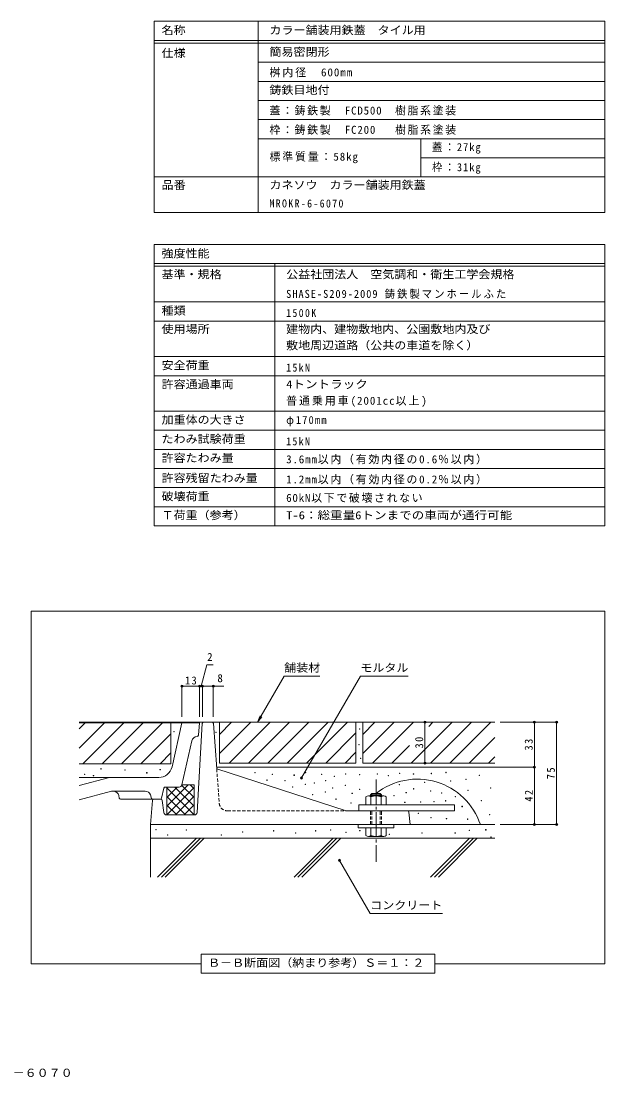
# Model space of a CAD drawing. Units: millimetres on the paper, enlarged 4 times, with parts at other scales. Extents: x -1000 to 1111, y -778 to 771.
# Drawn here: x 256 to 1111, y -778 to 771 of the extents above; entities that cross this region are included whole.
import ezdxf
from ezdxf.enums import TextEntityAlignment as Align

# ---------------------------------------------------------------- set-up
doc = ezdxf.new("R2010")
doc.units = ezdxf.units.MM
doc.header["$LTSCALE"] = 4
doc.header["$PDMODE"] = 32
doc.header["$PDSIZE"] = 3.2
doc.linetypes.add('CHAIN2', pattern=[12, 9, -1, 1, -1])
doc.linetypes.add('DASHED1', pattern=[1.8, 1.2, -0.6])
for name, color, linetype, lineweight in [('D-0', 7, 'Continuous', 9), ('D-1', 2, 'Continuous', 9), ('D-2', 3, 'Continuous', 9), ('D-3', 7, 'Continuous', 9), ('D-4', 7, 'Continuous', 9), ('D-5', 7, 'Continuous', 9), ('D-6', 6, 'Continuous', 9), ('D-9', 134, 'CHAIN2', 5), ('D-A', 2, 'Continuous', 9), ('D-E', 6, 'Continuous', 9), ('D-F', 5, 'Continuous', 5), ('F-F_F-Fﾚｲﾔ', 7, 'Continuous', 9)]:
    doc.layers.add(name, color=color, linetype=linetype, lineweight=lineweight)
doc.layers.add('F-5_F-5ﾚｲﾔ', color=2, linetype='Continuous')
doc.styles.add('ＭＳ ゴシック', font='')
doc.styles.get('ＭＳ ゴシック').set_extended_font_data('MS Gothic')

msp = doc.modelspace()

# ---------------------------------------------------------------- linework, layer by layer
at = {"layer": 'D-0'}
for points in [[(479.259, -270.924), (479.259, -270.324), (479.859, -270.324), (479.859, -270.924)], [(540.947, -272.142), (540.947, -271.541), (541.547, -271.541), (541.547, -272.142)], [(751.171, -267.272), (751.171, -266.671), (751.771, -266.671), (751.771, -267.272)], [(750.36, -289.999), (750.36, -289.398), (750.96, -289.398), (750.96, -289.999)], [(752.795, -310.29), (752.795, -309.69), (753.395, -309.69), (753.395, -310.29)], [(372.185, -325.442), (372.185, -324.842), (372.785, -324.842), (372.785, -325.442)], [(348.376, -333.559), (348.376, -332.958), (348.976, -332.958), (348.976, -333.559)], [(361.363, -335.452), (361.363, -334.852), (361.963, -334.852), (361.963, -335.452)], [(407.358, -327.336), (407.358, -326.736), (407.958, -326.736), (407.958, -327.336)], [(439.555, -331.394), (439.555, -330.794), (440.155, -330.794), (440.155, -331.394)], [(459.035, -326.795), (459.035, -326.194), (459.635, -326.194), (459.635, -326.795)], [(598.064, -331.293), (598.064, -330.693), (598.664, -330.693), (598.664, -331.293)], [(623.226, -333.728), (623.226, -333.128), (623.826, -333.128), (623.826, -333.728)], [(655.283, -334.806), (655.283, -334.206), (655.883, -334.206), (655.883, -334.806)], [(672.066, -331.287), (672.066, -330.687), (672.666, -330.687), (672.666, -331.287)], [(695.736, -333.457), (695.736, -332.857), (696.336, -332.857), (696.336, -333.457)], [(714.078, -336.405), (714.078, -335.805), (714.679, -335.805), (714.679, -336.405)], [(730.862, -332.886), (730.862, -332.286), (731.462, -332.286), (731.462, -332.886)], [(751.164, -333.969), (751.164, -333.369), (751.764, -333.369), (751.764, -333.969)], [(777.151, -333.157), (777.151, -332.556), (777.751, -332.556), (777.751, -333.157)], [(793.082, -335.593), (793.082, -334.993), (793.682, -334.993), (793.682, -335.593)], [(809.865, -332.074), (809.865, -331.474), (810.465, -331.474), (810.465, -332.074)], [(830.167, -333.157), (830.167, -332.557), (830.767, -332.557), (830.767, -333.157)], [(856.155, -332.345), (856.155, -331.745), (856.755, -331.745), (856.755, -332.345)], [(877.705, -330.917), (877.705, -330.317), (878.306, -330.317), (878.306, -330.917)], [(906.947, -340.766), (906.947, -340.165), (907.547, -340.165), (907.547, -340.766)], [(926.668, -334.994), (926.668, -334.394), (927.268, -334.394), (927.268, -334.994)], [(615.65, -342.115), (615.65, -341.515), (616.25, -341.515), (616.25, -342.115)], [(641.894, -342.656), (641.894, -342.056), (642.494, -342.056), (642.494, -342.656)], [(653.117, -352.131), (653.117, -351.531), (653.717, -351.531), (653.717, -352.131)], [(671.525, -348.071), (671.525, -347.471), (672.125, -347.471), (672.125, -348.071)], [(684.774, -346.17), (684.774, -345.57), (685.374, -345.57), (685.374, -346.17)], [(701.557, -342.651), (701.557, -342.051), (702.157, -342.051), (702.157, -342.651)], [(711.913, -353.73), (711.913, -353.129), (712.513, -353.129), (712.513, -353.73)], [(730.32, -349.669), (730.32, -349.069), (730.92, -349.069), (730.92, -349.669)], [(751.435, -355.624), (751.435, -355.024), (752.035, -355.024), (752.035, -355.624)], [(809.324, -348.857), (809.324, -348.257), (809.924, -348.257), (809.924, -348.857)], [(830.438, -354.813), (830.438, -354.213), (831.038, -354.213), (831.038, -354.813)], [(846.409, -345.338), (846.409, -344.738), (847.009, -344.738), (847.009, -345.338)], [(884.56, -343.182), (884.56, -342.582), (885.16, -342.582), (885.16, -343.182)], [(943.262, -353.752), (943.262, -353.152), (943.863, -353.152), (943.863, -353.752)], [(682.608, -363.495), (682.608, -362.895), (683.208, -362.895), (683.208, -363.495)], [(701.016, -359.434), (701.016, -358.834), (701.616, -358.834), (701.616, -359.434)], [(716.515, -369.972), (716.515, -369.371), (717.115, -369.371), (717.115, -369.972)], [(740.336, -361.309), (740.336, -360.709), (740.936, -360.709), (740.936, -361.309)], [(801.656, -364.894), (801.656, -364.294), (802.256, -364.294), (802.256, -364.894)], [(819.34, -360.498), (819.34, -359.897), (819.939, -359.897), (819.939, -360.498)], [(855.342, -357.791), (855.342, -357.19), (855.942, -357.19), (855.942, -357.791)], [(871.212, -360.859), (871.212, -360.259), (871.812, -360.259), (871.812, -360.859)], [(891.556, -366.258), (891.556, -365.658), (892.156, -365.658), (892.156, -366.258)], [(909.833, -356.879), (909.833, -356.279), (910.433, -356.279), (910.433, -356.879)], [(738.441, -375.385), (738.441, -374.785), (739.041, -374.785), (739.041, -375.385)], [(817.445, -374.574), (817.445, -373.974), (818.045, -373.974), (818.045, -374.574)], [(840.454, -374.032), (840.454, -373.432), (841.054, -373.432), (841.054, -374.032)], [(860.215, -373.762), (860.215, -373.162), (860.815, -373.162), (860.815, -373.762)], [(877.345, -372.403), (877.345, -371.803), (877.945, -371.803), (877.945, -372.403)], [(901.416, -380.688), (901.416, -380.088), (902.016, -380.088), (902.016, -380.688)], [(929.554, -372.271), (929.554, -371.671), (930.154, -371.671), (930.154, -372.271)], [(837.302, -390.801), (837.302, -390.201), (837.902, -390.201), (837.902, -390.801)], [(855.7, -396.933), (855.7, -396.333), (856.3, -396.333), (856.3, -396.933)], [(878.427, -398.376), (878.427, -397.776), (879.027, -397.776), (879.027, -398.376)], [(909.352, -399.206), (909.352, -398.606), (909.952, -398.606), (909.952, -399.206)], [(941.819, -392.713), (941.819, -392.113), (942.42, -392.113), (942.42, -392.713)], [(452.876, -414.477), (452.876, -413.877), (453.476, -413.877), (453.476, -414.477)], [(497.518, -415.289), (497.518, -414.688), (498.118, -414.688), (498.118, -415.289)], [(580.039, -417.994), (580.039, -417.394), (580.639, -417.394), (580.639, -417.994)], [(625.222, -416.371), (625.222, -415.771), (625.822, -415.771), (625.822, -416.371)], [(686.91, -416.371), (686.91, -415.771), (687.51, -415.771), (687.51, -416.371)], [(708.825, -415.289), (708.825, -414.688), (709.425, -414.688), (709.425, -415.289)], [(731.281, -418.535), (731.281, -417.935), (731.882, -417.935), (731.882, -418.535)], [(751.556, -416.078), (751.556, -415.478), (752.156, -415.478), (752.156, -416.078)], [(911.757, -415.56), (911.757, -414.96), (912.357, -414.96), (912.357, -415.56)], [(936.048, -414.839), (936.048, -414.239), (936.648, -414.239), (936.648, -414.839)], [(470.192, -422.323), (470.192, -421.723), (470.792, -421.723), (470.792, -422.323)], [(548.654, -422.594), (548.654, -421.994), (549.254, -421.994), (549.254, -422.594)], [(657.419, -419.347), (657.419, -418.747), (658.019, -418.747), (658.019, -419.347)], [(794.592, -421.511), (794.592, -420.911), (795.192, -420.911), (795.192, -421.511)], [(842.752, -419.347), (842.752, -418.747), (843.352, -418.747), (843.352, -419.347)], [(891.182, -419.347), (891.182, -418.747), (891.782, -418.747), (891.782, -419.347)], [(943.743, -425.661), (943.743, -425.061), (944.344, -425.061), (944.344, -425.661)]]:
    msp.add_lwpolyline(points, close=True, dxfattribs=at)
at = {"layer": 'D-1'}
for p, q in [((535.322, -256.832), (340.735, -256.832)), ((521.07, -258.715), (513.407, -389.067)), ((537.317, -258.686), (542.196, -325.171)), ((731.585, -386.833), (542.196, -325.171)), ((450.025, -369.833), (460.382, -369.833)), ((464.684, -389.35), (462.365, -371.574)), ((448.032, -371.671), (445.181, -406.833)), ((731.585, -386.833), (821.85, -386.833)), ((761.281, -386.833), (808.584, -386.833)), ((468.65, -392.833), (509.414, -392.833)), ((823.83, -388.55), (825.584, -406.833)), ((825.584, -406.833), (445.181, -406.833))]:
    msp.add_line(p, q, dxfattribs=at)
at = {"layer": 'D-1', "linetype": 'DASHED1'}
for p, q in [((542.196, -325.171), (545.904, -375.711)), ((557.872, -386.833), (731.585, -386.833)), ((756.294, -386.833), (781.585, -386.833))]:
    msp.add_line(p, q, dxfattribs=at)
at = {"layer": 'D-1'}
for centre, radius, start, end in [((523.067, -258.832), 2, 90, 176.6356), ((535.322, -258.832), 2, 4.19685, 90), ((450.025, -371.833), 2, 90, 175.36454), ((460.382, -371.833), 2, 7.43141, 90), ((821.85, -388.833), 2, 8.1301, 90), ((468.65, -388.833), 4, 187.43141, 270), ((509.414, -388.833), 4, 270, 356.6356)]:
    msp.add_arc(centre, radius, start, end, dxfattribs=at)
at = {"layer": 'D-1', "linetype": 'DASHED1'}
msp.add_arc((557.872, -374.833), 12, 184.19685, 270, dxfattribs=at)
at = {"layer": 'D-2'}
for p, q in [((517.181, -257.832), (340.735, -257.832)), ((476.693, -322.223), (491.181, -257.832)), ((515.361, -276.034), (517.181, -257.832)), ((491.233, -348.711), (505.776, -284.076)), ((385.181, -337.833), (340.735, -349.742)), ((457.18, -337.833), (340.735, -337.833)), ((464.785, -353.399), (461.481, -368.267)), ((487.33, -351.833), (466.737, -351.833)), ((387.814, -357.833), (340.735, -370.448)), ((437.367, -357.833), (387.814, -357.833)), ((399.495, -368.225), (398.702, -364.264)), ((459.528, -369.833), (401.456, -369.833)), ((446.677, -368.465), (444.956, -363.303))]:
    msp.add_line(p, q, dxfattribs=at)
for centre, radius, start, end in [((513.581, -285.832), 8, 91.20366, 167.31947), ((513.37, -275.835), 2, 271.20366, 354.28856), ((457.18, -317.833), 20, 270, 347.31947), ((466.737, -353.833), 2, 90, 167.47116), ((487.33, -347.833), 4, 270, 347.31947), ((390.858, -365.833), 8, 11.30989, 90), ((401.456, -367.833), 2, 191.30989, 270), ((437.367, -365.833), 8, 18.43508, 90), ((448.574, -367.833), 2, 198.43508, 270), ((459.528, -367.833), 2, 270, 347.47116)]:
    msp.add_arc(centre, radius, start, end, dxfattribs=at)
at = {"layer": 'D-3'}
for p, q in [((500.124, -348.833), (469.037, -379.92)), ((469.037, -351.833), (469.037, -392.833)), ((484.396, -351.833), (469.037, -367.192)), ((509.037, -352.648), (469.037, -392.648)), ((509.014, -392.833), (469.037, -352.855)), ((509.037, -380.128), (480.741, -351.833)), ((509.037, -367.4), (491.018, -349.381)), ((509.037, -348.833), (491.203, -348.833)), ((509.037, -354.672), (503.197, -348.833)), ((509.037, -392.858), (509.037, -348.833)), ((496.286, -392.833), (469.037, -365.584)), ((509.037, -365.376), (481.58, -392.833)), ((483.558, -392.833), (469.037, -378.311)), ((509.037, -378.104), (494.308, -392.833)), ((470.83, -392.833), (469.037, -391.039)), ((469.037, -392.833), (509.037, -392.833)), ((509.037, -390.832), (507.036, -392.833))]:
    msp.add_line(p, q, dxfattribs=at)
at = {"layer": 'D-3', "color": 4}
for p, q in [((890.584, -377.832), (750.584, -377.832)), ((750.584, -377.832), (750.584, -386.833)), ((890.584, -386.833), (750.584, -386.833)), ((890.584, -386.833), (890.584, -377.832))]:
    msp.add_line(p, q, dxfattribs=at)
at = {"layer": 'D-4'}
for p, q in [((270.402, -94.2), (1110.745, -94.2)), ((270.402, -610.808), (270.402, -94.2)), ((1110.745, -94.2), (1110.745, -610.808)), ((519.181, -204.127), (527.518, -173.015)), ((537.043, -173.015), (527.518, -173.015)), ((491.181, -202.927), (491.181, -248.833)), ((517.181, -204.127), (491.181, -204.127)), ((517.181, -202.927), (517.181, -248.832)), ((521.181, -204.127), (517.181, -204.127)), ((521.181, -202.927), (521.181, -248.833)), ((537.181, -204.127), (521.181, -204.127)), ((537.181, -202.927), (537.181, -248.832)), ((537.181, -204.127), (552.796, -204.127)), ((847.162, -256.833), (847.162, -316.833)), ((1041.232, -256.833), (957.511, -256.833)), ((1007.565, -256.833), (1007.565, -322.761)), ((1040.032, -256.833), (1040.032, -406.833)), ((1008.765, -322.761), (542.791, -322.761)), ((1007.565, -322.761), (1007.565, -406.833)), ((1041.232, -406.833), (957.511, -406.833)), ((519.354, -610.808), (270.402, -610.808)), ((1110.745, -610.808), (861.793, -610.808))]:
    msp.add_line(p, q, dxfattribs=at)
for p in [(491.181, -204.127), (517.181, -204.127), (521.181, -204.127), (537.181, -204.127), (847.162, -256.833), (1007.565, -256.833), (1040.032, -256.833), (847.162, -316.833), (1007.565, -322.761), (1007.565, -406.833), (1040.032, -406.833)]:
    msp.add_point(p, dxfattribs=at)
at = {"layer": 'D-5'}
for p, q in [((601.975, -256.833), (641, -189.24)), ((693, -189.24), (641, -189.24)), ((666.361, -338.606), (752.597, -189.24)), ((822.597, -189.24), (752.597, -189.24)), ((601.975, -256.833), (605.802, -247.594)), ((601.975, -256.833), (608.063, -248.899)), ((519.354, -596.808), (519.354, -624.808)), ((519.354, -596.808), (861.793, -596.808)), ((861.793, -596.808), (861.793, -624.808)), ((519.354, -624.808), (861.793, -624.808))]:
    msp.add_line(p, q, dxfattribs=at)
msp.add_lwpolyline([(722.007, -459.28), (767.067, -537.325), (873.067, -537.325)], dxfattribs=at)
for p in [(666.361, -338.606), (722.007, -459.28)]:
    msp.add_point(p, dxfattribs=at)
at = {"layer": 'D-6'}
for p, q in [((455.517, -483.885), (512.57, -426.833)), ((461.174, -483.885), (518.226, -426.833)), ((466.829, -483.885), (523.882, -426.833)), ((655.517, -483.885), (712.57, -426.833)), ((661.174, -483.885), (718.226, -426.833)), ((666.829, -483.885), (723.882, -426.833)), ((855.517, -483.885), (912.57, -426.833)), ((861.174, -483.885), (918.226, -426.833)), ((866.829, -483.885), (923.882, -426.833))]:
    msp.add_line(p, q, dxfattribs=at)
at = {"layer": 'D-9'}
msp.add_line((775.584, -340.912), (775.584, -461.499), dxfattribs=at)
at = {"layer": 'D-A'}
for p, q in [((760.584, -366.276), (760.584, -377.832)), ((786.832, -364.832), (764.336, -364.832)), ((767.584, -364.832), (767.584, -363.432)), ((783.584, -363.432), (767.584, -363.432)), ((768.09, -366.276), (768.09, -377.832)), ((781.584, -361.433), (783.584, -363.432)), ((783.078, -366.276), (783.078, -377.832)), ((783.584, -364.832), (783.584, -363.432)), ((790.584, -366.276), (790.584, -377.832)), ((749.583, -411.433), (749.583, -406.833)), ((749.583, -411.433), (801.584, -411.433)), ((760.584, -422.989), (760.584, -411.433)), ((768.09, -422.989), (768.09, -411.433)), ((783.079, -422.989), (783.079, -411.433)), ((790.584, -422.989), (790.584, -411.433)), ((801.584, -411.433), (801.584, -406.833)), ((786.831, -424.433), (764.337, -424.433))]:
    msp.add_line(p, q, dxfattribs=at)
at = {"layer": 'D-A', "linetype": 'DASHED1'}
for p, q in [((767.583, -406.833), (767.583, -386.833)), ((769.584, -406.833), (769.584, -386.833)), ((781.584, -406.833), (781.584, -386.833)), ((783.585, -406.833), (783.585, -386.833))]:
    msp.add_line(p, q, dxfattribs=at)
at = {"layer": 'D-A'}
for points in [[(769.584, -364.832), (769.584, -361.433), (767.584, -363.432)], [(781.584, -364.832), (781.584, -361.433), (769.584, -361.433)]]:
    msp.add_lwpolyline(points, dxfattribs=at)
for centre, radius, start, end in [((764.336, -370.433), 5.6, 47.92557, 132.07463), ((775.584, -385.011), 20.179, 68.19786, 111.80016), ((786.832, -370.433), 5.6, 47.92537, 132.07443), ((764.337, -418.832), 5.6, 227.92572, 312.07428), ((775.584, -404.253), 20.179, 248.19786, 291.80214), ((786.831, -418.832), 5.6, 227.92557, 312.07463)]:
    msp.add_arc(centre, radius, start, end, dxfattribs=at)
at = {"layer": 'D-E'}
for p, q in [((536.166, -256.833), (949.511, -256.833)), ((445.181, -406.833), (445.181, -483.885)), ((949.511, -406.833), (445.181, -406.833)), ((949.511, -426.833), (445.181, -426.833))]:
    msp.add_line(p, q, dxfattribs=at)
msp.add_arc((836.149, -437.508), 97.24, 18.38863, 128.52408, dxfattribs=at)
at = {"layer": 'D-F'}
for p, q in [((340.735, -294.954), (377.856, -257.832)), ((340.735, -266.67), (349.572, -257.832)), ((346.141, -317.832), (406.141, -257.832)), ((374.425, -317.832), (434.425, -257.832)), ((402.709, -317.832), (462.709, -257.832)), ((475.166, -317.832), (475.166, -257.832)), ((546.166, -302.955), (592.288, -256.833)), ((546.166, -274.67), (564.004, -256.833)), ((560.572, -316.833), (620.572, -256.833)), ((588.857, -316.833), (648.857, -256.833)), ((617.141, -316.833), (677.141, -256.833)), ((645.425, -316.833), (705.425, -256.833)), ((673.709, -316.833), (733.709, -256.833)), ((756.166, -256.833), (756.166, -316.833)), ((756.166, -302.955), (802.288, -256.833)), ((756.166, -274.67), (774.004, -256.833)), ((863.585, -256.833), (756.166, -256.833)), ((770.572, -316.833), (830.572, -256.833)), ((827.141, -316.833), (887.141, -256.833)), ((852.772, -262.917), (858.857, -256.833)), ((855.425, -316.833), (915.425, -256.833)), ((883.709, -316.833), (943.709, -256.833)), ((430.994, -317.832), (475.166, -273.66)), ((701.994, -316.833), (746.166, -272.66)), ((798.857, -316.833), (824.675, -291.014)), ((911.994, -316.833), (949.511, -279.315)), ((459.278, -317.832), (475.166, -301.944)), ((730.278, -316.833), (746.166, -300.945)), ((940.278, -316.833), (949.511, -307.599)), ((340.735, -317.832), (475.166, -317.832)), ((756.166, -316.833), (949.511, -316.833))]:
    msp.add_line(p, q, dxfattribs=at)
msp.add_lwpolyline([(746.166, -316.833), (746.166, -256.833), (546.166, -256.833), (546.166, -316.833)], close=True, dxfattribs=at)
at = {"layer": 'F-F_F-Fﾚｲﾔ'}
for p, q in [((450.745, 770.536), (1110.745, 770.536)), ((450.745, 770.536), (450.745, 490.245)), ((602.941, 770.536), (602.941, 490.245)), ((1110.745, 770.536), (1110.745, 490.245)), ((450.745, 742.245), (1110.745, 742.245)), ((450.745, 738.245), (1110.745, 738.245)), ((602.941, 710.245), (1110.745, 710.245)), ((602.941, 682.245), (1110.745, 682.245)), ((602.941, 654.245), (1110.745, 654.245)), ((602.941, 626.245), (1110.745, 626.245)), ((602.941, 598.245), (1110.745, 598.245)), ((840.972, 598.245), (840.972, 542.245)), ((840.972, 570.245), (1110.745, 570.245)), ((450.745, 542.245), (1110.745, 542.245)), ((450.745, 490.245), (1110.745, 490.245)), ((450.745, 443.273), (1110.745, 443.273)), ((450.745, 443.273), (450.745, 30.982)), ((1110.745, 443.273), (1110.745, 30.982)), ((450.745, 415.273), (1110.745, 415.273)), ((450.745, 411.273), (1110.745, 411.273)), ((627.367, 415.273), (627.367, 30.982)), ((450.745, 358.981), (1110.745, 358.981)), ((450.745, 330.981), (1110.745, 330.981)), ((450.745, 278.981), (1110.745, 278.981)), ((450.745, 250.981), (1110.745, 250.981)), ((450.745, 198.981), (1110.745, 198.981)), ((1110.745, 170.981), (450.745, 170.981)), ((450.745, 142.982), (1110.745, 142.982)), ((450.745, 114.982), (1110.745, 114.982)), ((450.745, 86.982), (1110.745, 86.982)), ((450.745, 58.982), (1110.745, 58.982)), ((450.745, 30.982), (1110.745, 30.982))]:
    msp.add_line(p, q, dxfattribs=at)

# ---------------------------------------------------------------- texts
at = {"layer": 'D-4', "color": 2, "style": 'ＭＳ ゴシック'}
for s, p in [('2', (528.128, -170.615)), ('8', (543.154, -201.727))]:
    msp.add_text(s, height=11.73, dxfattribs=at).set_placement(p, align=Align.BOTTOM_LEFT)
at = {"layer": 'D-4', "color": 2, "insert": (495.681, -201.727), "char_height": 11.73, "attachment_point": 7, "style": 'ＭＳ ゴシック'}
msp.add_mtext('\\T1.27;\\W0.95;13', dxfattribs=at)
at = {"layer": 'D-4', "color": 2, "char_height": 11.73, "attachment_point": 7, "rotation": 90, "style": 'ＭＳ ゴシック'}
for s, insert in [('\\T1.27;\\W0.95;30', (844.762, -295.333)), ('\\T1.27;\\W0.95;33', (1005.165, -298.297)), ('\\T1.27;\\W0.95;75', (1037.632, -340.333)), ('\\T1.27;\\W0.95;42', (1005.165, -373.297))]:
    msp.add_mtext(s, dxfattribs=dict(at, insert=insert))
at = {"layer": 'D-5', "color": 2, "style": 'ＭＳ ゴシック', "width": 1.1}
for s, p in [('舗装材', (641, -186.44)), ('モルタル', (752.597, -186.44)), ('コンクリート', (767.067, -534.525)), ('Ｂ－Ｂ断面図（納まり参考）Ｓ＝１：２', (529.573, -618.808))]:
    msp.add_text(s, height=11.73, dxfattribs=at).set_placement(p, align=Align.BOTTOM_LEFT)
at = {"layer": 'F-5_F-5ﾚｲﾔ', "style": 'ＭＳ ゴシック', "width": 1.1}
for s, p in [('カラー舗装用鉄蓋\u3000タイル用', (619.475, 747.892)), ('簡易密閉形', (619.475, 716.017)), ('鋳鉄目地付', (619.475, 660.234)), ('簡易密閉形\u3000充填深さ４０ｍｍ\u3000ＭＲＯＫＲ－６－６０７０', (-144, -780.207))]:
    msp.add_text(s, height=11.73, dxfattribs=at).set_placement(p, align=Align.BOTTOM_LEFT)
at = {"layer": 'F-5_F-5ﾚｲﾔ', "char_height": 11.73, "attachment_point": 7, "style": 'ＭＳ ゴシック'}
for s, insert in [('\\T1.18;桝内径\u3000600mm', (619.475, 688.234)), ('\\T1.15;蓋：鋳鉄製\u3000FCD500\u3000樹脂系塗装', (619.475, 632.234)), ('\\T1.2;\\W0.95;蓋：27kg', (857.506, 576.235)), ('\\T1.17;標準質量：58kg', (619.475, 562.245)), ('\\T1.28;\\W0.9;MROKR-6-6070', (619.475, 497.293)), ('\\T1.19;\\W0.95;SHASE-S209-2009\\~鋳鉄製マンホールふた', (643.901, 363.564))]:
    msp.add_mtext(s, dxfattribs=dict(at, insert=insert))
at = {"layer": 'F-F_F-Fﾚｲﾔ', "color": 2, "style": 'ＭＳ ゴシック'}
for s, width, p in [('名称', 1.1, (461.392, 747.892)), ('仕様', 1.1, (461.392, 714.245)), ('品番', 1.1, (461.392, 521.002)), ('カネソウ\u3000カラー舗装用鉄蓋', 1.1, (619.475, 521.002)), ('強度性能', 1.1, (461.392, 420.628)), ('基準・規格', 1.1, (461.392, 390.029)), ('公益社団法人\u3000空気調和・衛生工学会規格', 1.1, (643.901, 390.029)), ('種類', 1.1, (461.392, 336.831)), ('使用場所', 1.1, (461.392, 309.738)), ('建物内、建物敷地内、公園敷地内及び', 1.1, (643.901, 309.738)), ('敷地周辺道路（公共の車道を除く）', 1.1, (643.901, 286.029)), ('安全荷重', 1.1, (461.392, 256.754)), ('許容通過車両', 1.1, (461.392, 228.97)), ('4トントラック', 1.15, (643.901, 228.97)), ('加重体の大きさ', 1.1, (461.392, 176.97)), ('たわみ試験荷重', 1.1, (461.392, 148.754)), ('許容たわみ量', 1.1, (461.392, 120.971)), ('許容残留たわみ量', 1.1, (461.392, 91.498)), ('破壊荷重', 1.1, (461.392, 64.696)), ('Ｔ荷重（参考）', 1.1, (461.392, 37.07)), ('T-6：総重量6トンまでの車両が通行可能', 1.15, (643.901, 37.07))]:
    msp.add_text(s, height=11.73, dxfattribs=dict(at, width=width)).set_placement(p, align=Align.BOTTOM_LEFT)
at = {"layer": 'F-F_F-Fﾚｲﾔ', "color": 2, "char_height": 11.73, "attachment_point": 7, "style": 'ＭＳ ゴシック'}
for s, insert in [('\\T1.15;枠：鋳鉄製\u3000FC200\u3000\\~樹脂系塗装', (619.475, 604.017)), ('\\T1.2;\\W0.95;枠：31kg', (857.506, 546.762)), ('\\T1.28;\\W0.9;1500K', (643.901, 336.831)), ('\\T1.28;\\W0.9;15kN', (643.901, 256.754)), ('\\T1.18;普通乗用車(2001cc以上)', (643.901, 205.262)), ('\\T1.23;\\W0.95;φ170mm', (643.901, 176.97)), ('\\T1.28;\\W0.9;15kN', (643.901, 148.754)), ('\\T1.16;3.6mm以内（有効内径の0.6％以内）', (643.901, 120.971)), ('\\T1.16;1.2mm以内（有効内径の0.2％以内）', (643.901, 91.498)), ('\\T1.15;60kN以下で破壊されない', (643.901, 64.696))]:
    msp.add_mtext(s, dxfattribs=dict(at, insert=insert))

doc.saveas('drawing.dxf')
